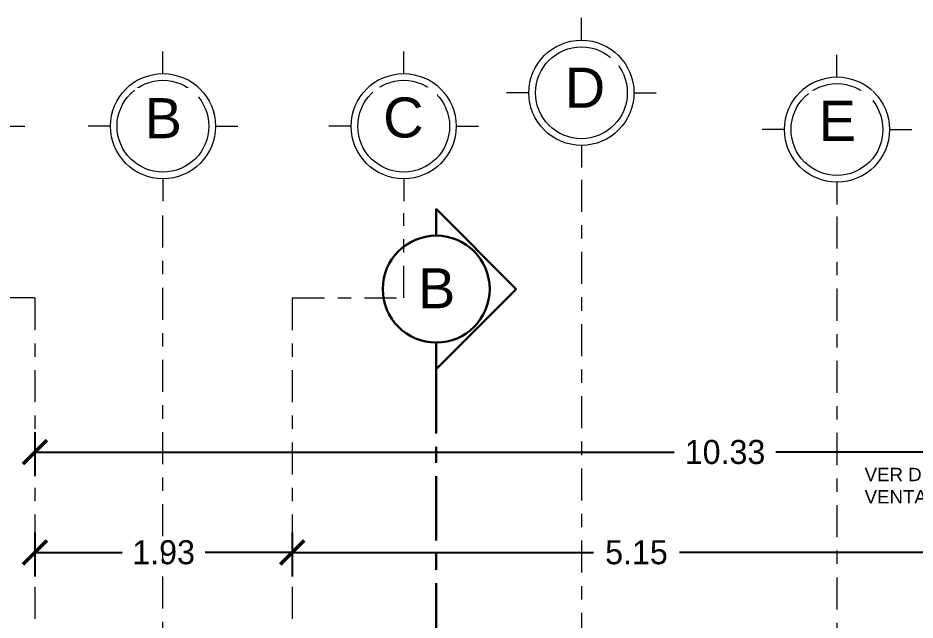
# Model space of a CAD drawing. Header units: millimetres. Extents: x -9559 to 23034, y -7226 to 22400.
# Drawn here: x 180.76 to 187.47, y 52.21 to 56.71 of the extents above; entities that cross this region are included whole.
import ezdxf

# ---------------------------------------------------------------- set-up
doc = ezdxf.new("R2010")
doc.units = ezdxf.units.MM
doc.header["$LTSCALE"] = 0.02
doc.linetypes.add('ACAD_ISO08W100', pattern=[36, 24, -3, 6, -3])
doc.linetypes.add('ACAD_ISO10W100', pattern=[18, 12, -3, 0, -3])
for name, color, linetype, lineweight in [('A-ANNO-DIMS', 251, 'Continuous', 9), ('A_DIM-1', 251, 'Continuous', 18), ('G-ANNO-SYMB', 111, 'Continuous', 9), ('G-ANNO-TEXT', 250, 'Continuous', 9), ('G-Linea Corte', 250, 'ACAD_ISO08W100', 30), ('S-GRID', 253, 'ACAD_ISO10W100', 5), ('S-GRID-IDEN', 253, 'Continuous', 9)]:
    doc.layers.add(name, color=color, linetype=linetype, lineweight=lineweight)
doc.styles.add('ARIAL', font='arial.ttf')
doc.styles.add('Arial_3', font='arial.ttf', dxfattribs={"height": 0.18})
doc.styles.add('Arial_5', font='arial.ttf', dxfattribs={"height": 0.003})
doc.styles.get("Standard").update_dxf_attribs({"font": 'GOTHIC.TTF'})
doc.dimstyles.get("Standard").update_dxf_attribs({"dimtxt": 0.18, "dimasz": 0.18, "dimexe": 0.18, "dimexo": 0.0625, "dimgap": 0.09, "dimtad": 0, "dimzin": 3, "dimdsep": 46, "dimtxsty": 'Standard', "dimblk": 'ARCHTICK', "dimcen": 0.09, "dimadec": 0, "dimazin": 0, "dimtfac": 1, "dimtofl": 0, "dimtmove": 0, "dimatfit": 3, "dimldrblk": 'ARCHTICK', "dimfxl": 1, "dimtolj": 1, "dimtzin": 0, "dimarcsym": 0})
pattern_1 = [(0, (4e-16, 1e-16), (0, 6.985), [5.08, -1.905]), (90, (4e-16, 1e-16), (-6.985, 4e-16), [5.08, -1.905])]

# ---------------------------------------------------------------- blocks, each defined once
blk = doc.blocks.new('Sección - Extremo inicial de sección-147266-Nivel 1')
at = {"layer": 'G-Linea Corte', "linetype": 'Continuous'}
h = blk.add_hatch(dxfattribs=at)
h.set_pattern_fill('ANGLE', color=256)
h.set_pattern_definition([(0, (0, 0), (0, 6.985), [5.08, -1.905]), (90, (0, 0), (-6.985, 4e-16), [5.08, -1.905])])
h.paths.add_polyline_path([(-0.006, 0.005983), (-0.012, 0), (-0.01, 0, -1), (-0.002, 0), (0, 0)])
for p, q in [((-0.006, 0.005983), (-0.012, 0)), ((0, 0), (-0.006, 0.005983)), ((-0.012, 0), (-0.01, 0)), ((-0.002, 0), (0, 0))]:
    blk.add_line(p, q, dxfattribs=at)
blk.add_circle((-0.006, 0), 0.004, dxfattribs=at)
blk.add_arc((-0.006, 0), 0.004, 0, 180, dxfattribs=at)
blk = doc.blocks.new('Rejilla - Extremo inicial de rejilla - Círculo-11506-Nivel 1')
h = blk.add_hatch()
h.set_pattern_fill('ANGLE', color=256)
h.set_pattern_definition(pattern_1)
h.paths.add_polyline_path([(0, 0.003933), (0, 0.00452, 0.414214), (-0.00452, 0), (-0.003933, 0, -0.414214)])
h.paths.add_polyline_path([(0, -0.003933), (0, -0.00452, 0.414214), (0.00452, 0), (0.003933, 0, -0.414214)])
at = {"layer": 'A_DIM-1', "true_color": 0x000000, "transparency": 33554661}
h = blk.add_hatch(dxfattribs=at)
h.set_pattern_fill('ANGLE', color=18)
h.set_pattern_definition(pattern_1)
h.paths.add_polyline_path([(0, 0.00452), (0, 0.003933, -0.414214), (0.003933, 0), (0.00452, 0, 0.414214)])
h.paths.add_polyline_path([(-0.003933, 0), (-0.00452, 0, 0.414214), (0, -0.00452), (0, -0.003933, -0.414214)])
at = {"layer": 'S-GRID'}
h = blk.add_hatch(dxfattribs=at)
h.set_pattern_fill('ANGLE', color=256)
h.set_pattern_definition(pattern_1)
h.paths.add_polyline_path([(0, 0.003933), (0, 0.00452, 0.414214), (-0.00452, 0), (-0.003933, 0, -0.414214)])
h.paths.add_polyline_path([(0, -0.003933), (0, -0.00452, 0.414214), (0.00452, 0), (0.003933, 0, -0.414214)])
at = {"layer": 'S-GRID', "linetype": 'Continuous'}
h = blk.add_hatch(dxfattribs=at)
h.set_pattern_fill('AR-B88', color=256, scale=0.1)
h.paths.add_polyline_path([(0, 0.00452), (0, 0.003933, -0.414214), (0.003933, 0), (0.00452, 0, 0.414214)])
h.paths.add_polyline_path([(-0.003933, 0), (-0.00452, 0, 0.414214), (0, -0.00452), (0, -0.003933, -0.414214)])
at = {"layer": 'S-GRID-IDEN', "linetype": 'Continuous'}
for p, q in [((0, 0.003933), (0, 0.0056)), ((-0.003933, 0), (-0.0056, 0)), ((0.003933, 0), (0.0056, 0)), ((0, -0.003933), (0, -0.0056))]:
    blk.add_line(p, q, dxfattribs=at)
for radius in [0.003933, 0.003434]:
    blk.add_circle((0, 0), radius, dxfattribs=at)
blk = doc.blocks.new('_ArchTick')
at = {"color": 0, "linetype": 'ByBlock', "const_width": 0.15}
blk.add_lwpolyline([(-0.5, -0.5), (0.5, 0.5)], dxfattribs=at)
blk = doc.blocks.new('*D337')
at = {"layer": 'A-ANNO-DIMS', "color": 0, "lineweight": -2, "transparency": 16777216}
for p, q in [((180.8858, 53.6157), (180.8858, 53.2861)), ((191.2108, 53.6157), (191.2108, 53.2861)), ((180.8858, 53.4661), (185.6684, 53.4661)), ((191.2108, 53.4661), (186.4281, 53.4661))]:
    blk.add_line(p, q, dxfattribs=at)
at = {"layer": 'A-ANNO-DIMS', "color": 0, "lineweight": -2, "transparency": 16777216, "xscale": 0.18, "yscale": 0.18, "zscale": 0.18, "rotation": 180}
blk.add_blockref('_ArchTick', (180.8858, 53.4661), dxfattribs=at)
at = {"layer": 'A-ANNO-DIMS', "color": 0, "lineweight": -2, "transparency": 16777216, "xscale": 0.18, "yscale": 0.18, "zscale": 0.18}
blk.add_blockref('_ArchTick', (191.2108, 53.4661), dxfattribs=at)
at = {"layer": 'A-ANNO-DIMS', "color": 0, "transparency": 16777216, "insert": (186.0483, 53.4661), "char_height": 0.18, "width": 0.780498, "attachment_point": 5}
blk.add_mtext('\\A1;10.33', dxfattribs=at)
blk = doc.blocks.new('*D338')
at = {"layer": 'A-ANNO-DIMS', "color": 0, "lineweight": -2, "transparency": 16777216}
for p, q in [((180.8858, 52.8657), (180.8858, 52.5361)), ((182.8108, 52.8657), (182.8108, 52.5361)), ((180.8858, 52.7161), (181.5379, 52.7161)), ((182.8108, 52.7161), (182.1586, 52.7161))]:
    blk.add_line(p, q, dxfattribs=at)
at = {"layer": 'A-ANNO-DIMS', "color": 0, "lineweight": -2, "transparency": 16777216, "xscale": 0.18, "yscale": 0.18, "zscale": 0.18, "rotation": 180}
blk.add_blockref('_ArchTick', (180.8858, 52.7161), dxfattribs=at)
at = {"layer": 'A-ANNO-DIMS', "color": 0, "lineweight": -2, "transparency": 16777216, "xscale": 0.18, "yscale": 0.18, "zscale": 0.18}
blk.add_blockref('_ArchTick', (182.8108, 52.7161), dxfattribs=at)
at = {"layer": 'A-ANNO-DIMS', "color": 0, "transparency": 16777216, "insert": (181.8483, 52.7161), "char_height": 0.18, "width": 0.607447, "attachment_point": 5}
blk.add_mtext('\\A1;1.93', dxfattribs=at)
blk = doc.blocks.new('*D339')
at = {"layer": 'A-ANNO-DIMS', "color": 0, "lineweight": -2, "transparency": 16777216}
for p, q in [((182.8108, 52.8657), (182.8108, 52.5361)), ((187.9608, 52.8657), (187.9608, 52.5361)), ((182.8108, 52.7161), (185.0633, 52.7161)), ((187.9608, 52.7161), (185.7082, 52.7161))]:
    blk.add_line(p, q, dxfattribs=at)
at = {"layer": 'A-ANNO-DIMS', "color": 0, "lineweight": -2, "transparency": 16777216, "xscale": 0.18, "yscale": 0.18, "zscale": 0.18, "rotation": 180}
blk.add_blockref('_ArchTick', (182.8108, 52.7161), dxfattribs=at)
at = {"layer": 'A-ANNO-DIMS', "color": 0, "lineweight": -2, "transparency": 16777216, "xscale": 0.18, "yscale": 0.18, "zscale": 0.18}
blk.add_blockref('_ArchTick', (187.9608, 52.7161), dxfattribs=at)
at = {"layer": 'A-ANNO-DIMS', "color": 0, "transparency": 16777216, "insert": (185.3858, 52.7161), "char_height": 0.18, "width": 0.607447, "attachment_point": 5}
blk.add_mtext('\\A1;5.15', dxfattribs=at)

msp = doc.modelspace()

# ---------------------------------------------------------------- linework, layer by layer
at = {"layer": 'G-Linea Corte'}
msp.add_line((183.8878, 54.0858), (183.8878, 41.2937), dxfattribs=at)
at = {"layer": 'S-GRID'}
for p, q in [((184.9738, 55.5044), (184.9738, 33.0131)), ((181.8433, 32.8564), (181.8433, 55.2544)), ((186.8858, 55.2294), (186.8858, 32.8314)), ((180.8858, 54.6194), (180.2508, 54.6194)), ((180.8858, 54.6194), (180.8858, 33.4914)), ((182.8108, 54.6194), (182.8108, 33.4914))]:
    msp.add_line(p, q, dxfattribs=at)

# ---------------------------------------------------------------- block references
at = {"layer": 'G-ANNO-SYMB', "xscale": 99.99999999999993, "yscale": 99.99999999999993, "zscale": 99.99999999999993, "rotation": 269.9999999999996}
msp.add_blockref('Sección - Extremo inicial de sección-147266-Nivel 1', (183.8878, 54.0858), dxfattribs=at)
at = {"layer": 'S-GRID-IDEN', "color": 251, "true_color": 0x636466, "xscale": 99.99999999999993, "yscale": 99.99999999999993, "zscale": 99.99999999999993, "rotation": 180}
for p in [(184.9738, 56.1544), (180.2508, 55.9044), (183.6441, 55.9044), (186.8858, 55.8794)]:
    msp.add_blockref('Rejilla - Extremo inicial de rejilla - Círculo-11506-Nivel 1', p, dxfattribs=at)
at = {"layer": 'S-GRID-IDEN', "color": 251, "true_color": 0x636466, "xscale": 99.99999999999993, "yscale": 99.99999999999993, "zscale": 99.99999999999993}
msp.add_blockref('Rejilla - Extremo inicial de rejilla - Círculo-11506-Nivel 1', (181.8433, 55.9044), dxfattribs=at)

# ---------------------------------------------------------------- dimensions: what is measured, and where the dimension line sits
at = {"layer": 'A-ANNO-DIMS'}
for base, p1, p2, picture, middle in [((191.2107620988, 53.4661150415), (180.8857620988, 53.6782470759), (191.2107620988, 53.6782470759), '*D337', (186.0482620988, 53.4661150415)), ((182.8107620988, 52.7161150415), (180.8857620988, 52.9282470759), (182.8107620988, 52.9282470759), '*D338', (181.8482620988, 52.7161150415)), ((187.9608, 52.7161), (182.8108, 52.9282), (187.9608, 52.9282), '*D339', (185.3858, 52.7161))]:
    dim = msp.add_linear_dim(base=base, p1=p1, p2=p2, dimstyle='Standard', dxfattribs=at)
    dim.commit()
    dim.dimension.update_dxf_attribs({"geometry": picture, "text_midpoint": middle})

# ---------------------------------------------------------------- next in the draw order: texts
at = {"layer": 'G-ANNO-TEXT', "insert": (187.0925, 53.3488), "char_height": 0.1, "width": 1.557341, "attachment_point": 1, "style": 'Arial_3', "bg_fill": 3, "box_fill_scale": 1.25, "bg_fill_color": 256, "bg_fill_true_color": 13158600, "bg_fill_transparency": 0}
msp.add_mtext('VER DETALLE\\PVENTANAS ', dxfattribs=at)
at = {"layer": 'S-GRID', "insert": (183.751, 54.8424), "char_height": 0.3, "width": 0.288607, "attachment_point": 1, "style": 'ARIAL', "bg_fill": 3, "box_fill_scale": 1.25, "bg_fill_color": 256, "bg_fill_true_color": 13158600, "bg_fill_transparency": 0}
msp.add_mtext('B', dxfattribs=at)
at = {"layer": 'S-GRID-IDEN', "char_height": 0.3, "width": 0.328039, "attachment_point": 1, "style": 'Arial_5', "bg_fill": 3, "box_fill_scale": 1.25, "bg_fill_color": 256, "bg_fill_true_color": 13158600, "bg_fill_transparency": 0}
for s, insert in [('D', (184.8492, 56.3425)), ('B', (181.7059, 56.1145)), ('C', (183.4904, 56.1196)), ('E', (186.7486, 56.0946))]:
    msp.add_mtext(s, dxfattribs=dict(at, insert=insert))

# ---------------------------------------------------------------- next in the draw order: linework, layer by layer
at = {"layer": 'S-GRID'}
for p, q in [((183.6441, 54.6194), (183.6441, 55.2544)), ((182.8108, 54.6194), (183.6441, 54.6194))]:
    msp.add_line(p, q, dxfattribs=at)

doc.saveas('drawing.dxf')
